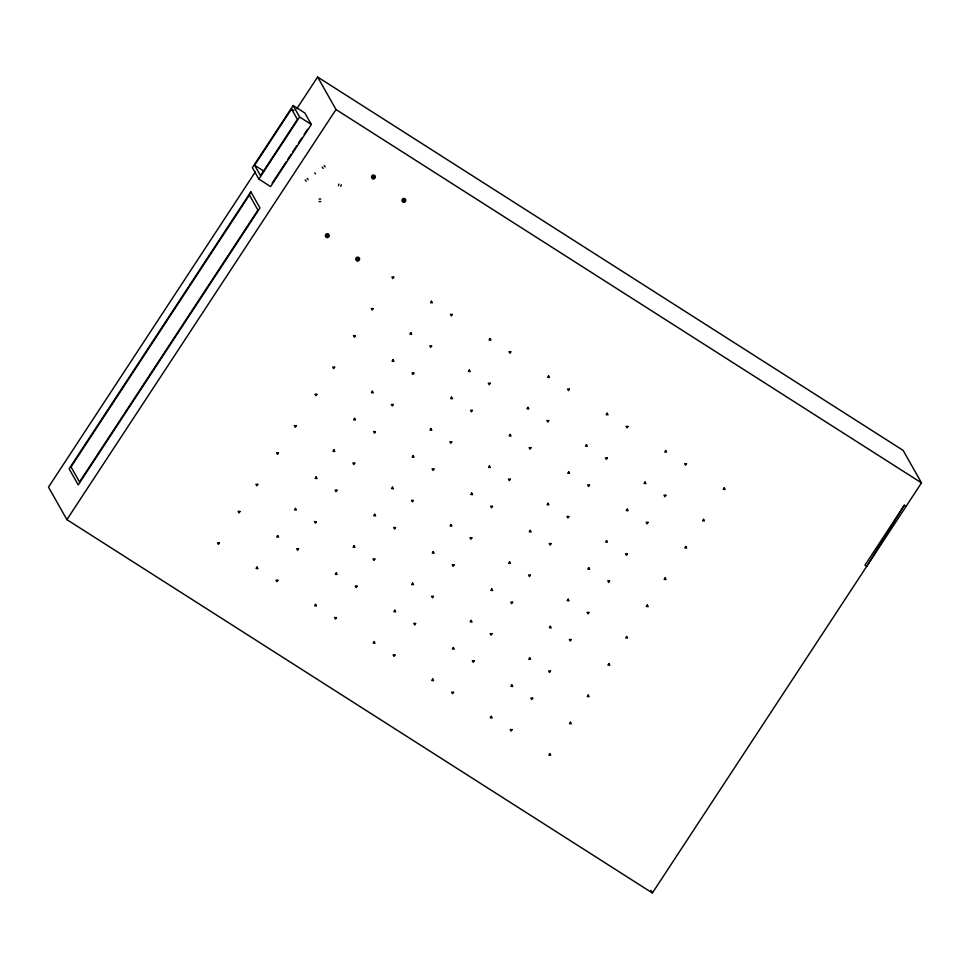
<?xml version="1.0" encoding="UTF-8"?>
<svg xmlns="http://www.w3.org/2000/svg" width="970" height="970" viewBox="0 0 970 970"><rect width="100%" height="100%" fill="white"/><g stroke="black" fill="none" stroke-linecap="round" stroke-linejoin="round"><path stroke-width="1.45" d="M356.56 259.16C359.082 255.086 358.791 263.04 356.584 258.869M402.72 200.475C405.242 196.401 404.963 204.343 402.744 200.184M338.93 184.07L338.445 185.719M341.331 184.749L340.834 186.398M904.307 505.224L866.719 566.359L864.937 565.219L904.307 505.224L906.089 506.364M293.134 105.536L252.382 167.64L258.881 179.123L270.594 186.592L311.346 124.487L304.847 113.005L293.134 105.536L299.633 117.018L311.346 124.487M291.521 109.004L297.402 119.407L260.493 175.655L254.613 165.252L291.521 109.004L293.861 110.495M255.316 171.957L48.5 487.122L66.894 519.641L652.386 892.982L921.5 482.878L903.106 450.359L317.614 77.018L296.844 108.664M258.881 179.123L299.633 117.018M272.206 183.124L286.15 161.869M287.787 159.371L291.073 154.375M292.71 151.878L296.808 145.621M298.445 143.124L301.731 138.128M304.192 134.369L307.466 129.374M66.894 519.641L336.008 109.537L317.614 77.018M327.678 236.692C329.812 231.697 323.725 236.583 327.096 236.741M320.791 199.044L319.069 199.08M320.803 201.53L319.082 201.554M336.008 109.537L921.5 482.878M254.613 165.252L263.973 171.217M315.541 173.897L314.765 172.878M325.18 166.925L324.15 165.567M323.18 168.44L322.149 167.083M308.193 179.753L307.163 178.407M306.193 181.269L305.162 179.911M650.918 890.375L652.386 892.982M372.322 176.77C374.129 180.905 375.366 173.375 372.322 176.77M249.884 193.77L250.357 193.091L249.92 193.697M250.854 191.83L69.112 468.789L78.23 484.903L259.984 207.944L250.854 191.83M249.423 195.055L71.028 466.922L79.528 481.945L257.923 210.078L249.423 195.055M219.317 542.97L218.359 544.412L217.45 542.836L219.317 542.97M239.966 511.505L239.008 512.948L238.123 511.323L239.966 511.505M257.753 484.382L256.808 485.825L255.886 484.248L257.753 484.382M278.402 452.917L277.456 454.36L276.571 452.735L278.402 452.917M296.202 425.794L295.256 427.249L294.334 425.66L296.202 425.794M316.85 394.329L315.905 395.784L315.02 394.147L316.85 394.329M334.65 367.206L333.692 368.661L332.783 367.072L334.65 367.206M355.299 335.741L354.341 337.196L353.456 335.571L355.299 335.741M373.098 308.618L372.14 310.073L371.231 308.496L373.098 308.618M393.735 277.153L392.789 278.608L391.904 276.983L393.735 277.153M257.05 567.026L256.092 568.481L257.935 568.65L257.05 567.026M277.687 535.561L276.741 537.016L278.608 537.137L277.687 535.561M295.486 508.438L294.54 509.893L296.371 510.062L295.486 508.438M316.135 476.973L315.189 478.428L317.057 478.549L316.135 476.973M333.935 449.85L332.977 451.305L334.82 451.474L333.935 449.85M354.583 418.385L353.626 419.84L355.493 419.962L354.583 418.385M372.383 391.262L371.425 392.717L373.268 392.886L372.383 391.262M393.02 359.797L392.074 361.252L393.941 361.386L393.02 359.797M410.819 332.686L409.873 334.129L411.704 334.31L410.819 332.686M431.468 301.221L430.522 302.664L432.39 302.798L431.468 301.221M277.869 580.303L276.911 581.745L276.001 580.169L277.869 580.303M298.505 548.838L297.56 550.281L296.674 548.656L298.505 548.838M316.305 521.714L315.359 523.169L314.438 521.581L316.305 521.714M336.954 490.25L336.008 491.705L335.123 490.068L336.954 490.25M354.753 463.126L353.808 464.582L352.886 462.993L354.753 463.126M375.402 431.662L374.444 433.117L373.559 431.492L375.402 431.662M393.202 404.538L392.244 405.993L391.334 404.417L393.202 404.538M413.85 373.074L412.893 374.529L412.007 372.904L413.85 373.074M431.638 345.95L430.692 347.405L429.771 345.829L431.638 345.95M452.287 314.486L451.341 315.941L450.456 314.316L452.287 314.486M315.589 604.358L314.644 605.813L316.475 605.983L315.589 604.358M336.238 572.894L335.293 574.349L337.16 574.47L336.238 572.894M354.038 545.77L353.092 547.225L354.923 547.395L354.038 545.77M374.687 514.306L373.729 515.761L375.596 515.882L374.687 514.306M392.486 487.183L391.528 488.637L393.371 488.807L392.486 487.183M413.135 455.718L412.177 457.173L414.044 457.306L413.135 455.718M430.922 428.594L429.977 430.049L431.808 430.231L430.922 428.594M451.571 397.13L450.626 398.585L452.493 398.718L451.571 397.13M469.371 370.019L468.425 371.462L470.256 371.643L469.371 370.019M490.02 338.554L489.074 339.997L490.941 340.13L490.02 338.554M336.408 617.635L335.462 619.078L334.541 617.502L336.408 617.635M357.057 586.171L356.111 587.614L355.226 585.989L357.057 586.171M374.856 559.047L373.911 560.502L372.989 558.914L374.856 559.047M395.505 527.583L394.547 529.038L393.662 527.413L395.505 527.583M413.305 500.459L412.347 501.914L411.438 500.338L413.305 500.459M433.954 468.995L432.996 470.45L432.111 468.825L433.954 468.995M451.741 441.871L450.795 443.326L449.874 441.75L451.741 441.871M472.39 410.407L471.444 411.862L470.559 410.237L472.39 410.407M490.189 383.283L489.244 384.738L488.322 383.162L490.189 383.283M510.838 351.819L509.893 353.274L509.007 351.649L510.838 351.819M374.141 641.691L373.195 643.146L375.026 643.316L374.141 641.691M394.79 610.227L393.844 611.682L395.712 611.803L394.79 610.227M412.589 583.103L411.632 584.558L413.475 584.728L412.589 583.103M433.238 551.639L432.28 553.094L434.148 553.227L433.238 551.639M451.038 524.515L450.08 525.97L451.923 526.14L451.038 524.515M471.675 493.051L470.729 494.506L472.596 494.639L471.675 493.051M489.474 465.939L488.528 467.382L490.359 467.564L489.474 465.939M510.123 434.475L509.177 435.918L511.044 436.051L510.123 434.475M527.922 407.351L526.965 408.794L528.808 408.976L527.922 407.351M548.571 375.887L547.613 377.33L549.481 377.463L548.571 375.887M394.96 654.968L394.014 656.423L393.092 654.835L394.96 654.968M415.609 623.504L414.663 624.959L413.778 623.322L415.609 623.504M433.408 596.38L432.45 597.835L431.541 596.247L433.408 596.38M454.057 564.916L453.099 566.371L452.214 564.746L454.057 564.916M471.856 537.792L470.899 539.247L469.989 537.671L471.856 537.792M492.493 506.328L491.547 507.783L490.662 506.158L492.493 506.328M510.293 479.204L509.347 480.659L508.425 479.083L510.293 479.204M530.942 447.74L529.996 449.195L529.111 447.57L530.942 447.74M548.741 420.628L547.795 422.071L546.874 420.495L548.741 420.628M569.39 389.164L568.432 390.607L567.547 388.982L569.39 389.164M432.693 679.024L431.747 680.479L433.578 680.649L432.693 679.024M453.342 647.56L452.384 649.015L454.251 649.136L453.342 647.56M471.141 620.436L470.183 621.891L472.026 622.061L471.141 620.436M491.79 588.972L490.832 590.427L492.699 590.56L491.79 588.972M509.577 561.848L508.632 563.303L510.462 563.485L509.577 561.848M530.226 530.396L529.28 531.839L531.148 531.972L530.226 530.396M548.026 503.272L547.08 504.715L548.911 504.897L548.026 503.272M568.675 471.808L567.717 473.251L569.584 473.384L568.675 471.808M586.474 444.684L585.516 446.127L587.359 446.309L586.474 444.684M607.123 413.22L606.165 414.663L608.032 414.796L607.123 413.22M453.511 692.301L452.566 693.756L451.644 692.168L453.511 692.301M474.16 660.837L473.202 662.292L472.317 660.667L474.16 660.837M491.96 633.713L491.002 635.168L490.092 633.592L491.96 633.713M512.609 602.249L511.651 603.704L510.766 602.079L512.609 602.249M530.396 575.125L529.45 576.58L528.529 575.004L530.396 575.125M551.045 543.661L550.099 545.116L549.214 543.491L551.045 543.661M568.844 516.549L567.899 517.992L566.977 516.416L568.844 516.549M589.493 485.085L588.547 486.528L587.65 484.903L589.493 485.085M607.293 457.961L606.335 459.404L605.425 457.828L607.293 457.961M627.942 426.497L626.984 427.94L626.099 426.315L627.942 426.497M491.244 716.357L490.286 717.812L492.129 717.982L491.244 716.357M511.893 684.893L510.935 686.348L512.803 686.481L511.893 684.893M529.693 657.769L528.735 659.224L530.578 659.406L529.693 657.769M550.329 626.305L549.384 627.76L551.251 627.893L550.329 626.305M568.129 599.193L567.183 600.636L569.014 600.818L568.129 599.193M588.778 567.729L587.832 569.172L589.699 569.305L588.778 567.729M606.577 540.605L605.62 542.048L607.462 542.23L606.577 540.605M627.226 509.141L626.268 510.584L628.136 510.717L627.226 509.141M645.026 482.017L644.068 483.46L645.911 483.642L645.026 482.017M665.662 450.553L664.717 451.996L666.584 452.129L665.662 450.553M512.063 729.634L511.105 731.089L510.196 729.501L512.063 729.634M532.712 698.17L531.754 699.625L530.869 698L532.712 698.17M550.511 671.046L549.553 672.501L548.644 670.925L550.511 671.046M571.148 639.582L570.202 641.037L569.317 639.412L571.148 639.582M588.948 612.458L588.002 613.913L587.08 612.337L588.948 612.458M609.596 580.994L608.651 582.449L607.766 580.824L609.596 580.994M627.396 553.882L626.438 555.325L625.529 553.749L627.396 553.882M648.045 522.418L647.087 523.861L646.202 522.236L648.045 522.418M665.844 495.294L664.886 496.737L663.977 495.161L665.844 495.294M686.481 463.83L685.535 465.273L684.65 463.648L686.481 463.83M549.796 753.69L548.838 755.145L550.681 755.315L549.796 753.69M570.445 722.226L569.487 723.681L571.354 723.814L570.445 722.226M588.232 695.114L587.286 696.557L589.117 696.739L588.232 695.114M608.881 663.65L607.935 665.093L609.803 665.226L608.881 663.65M626.681 636.526L625.735 637.969L627.566 638.151L626.681 636.526M647.329 605.062L646.372 606.505L648.239 606.638L647.329 605.062M665.129 577.938L664.171 579.381L666.014 579.563L665.129 577.938M685.778 546.474L684.82 547.917L686.687 548.05L685.778 546.474M703.565 519.35L702.62 520.805L704.45 520.975L703.565 519.35M724.214 487.886L723.268 489.341L725.136 489.462L724.214 487.886M373.123 178.832A1.928 1.904 -29.5 0 0 375.245 176.249A1.928 1.904 -29.5 0 0 371.959 175.752A1.928 1.904 -29.5 0 0 373.123 178.832M403.544 202.245A1.928 1.904 -29.5 0 0 405.666 199.674A1.928 1.904 -29.5 0 0 402.38 199.177A1.928 1.904 -29.5 0 0 403.544 202.245M357.372 260.93A1.928 1.904 -29.5 0 0 359.494 258.347A1.928 1.904 -29.5 0 0 356.208 257.85A1.928 1.904 -29.5 0 0 357.372 260.93M326.963 237.541A1.928 1.904 -29.5 0 0 329.085 234.958A1.928 1.904 -29.5 0 0 325.799 234.461A1.928 1.904 -29.5 0 0 326.963 237.541"/></g></svg>
